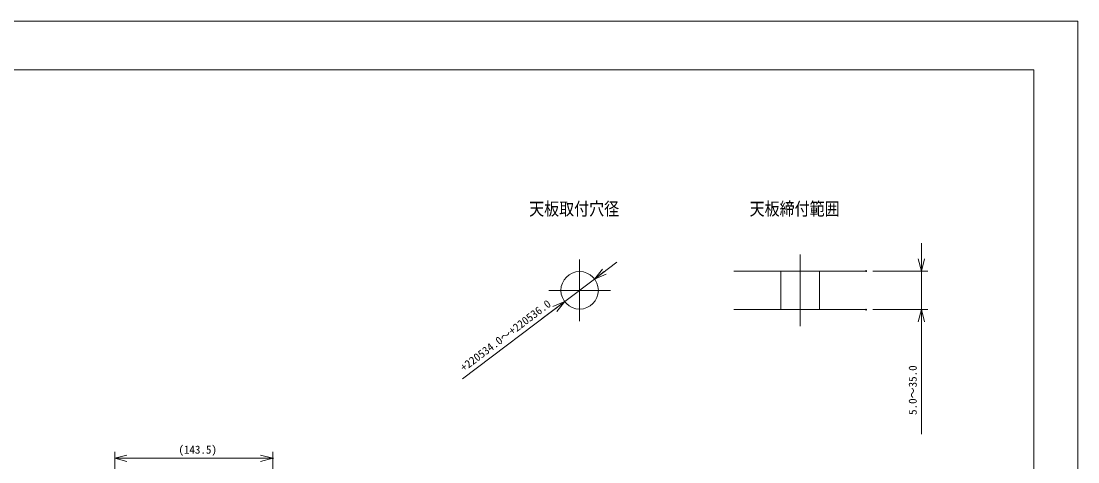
# Model space of a CAD drawing. Units: millimetres on the paper. Extents: x -210 to 210, y -148 to 148.
# Drawn here: x -29.7 to 210, y 48.6 to 148.5 of the extents above; entities that cross this region are included whole.
import ezdxf
from ezdxf.enums import TextEntityAlignment as Align

# ---------------------------------------------------------------- set-up
doc = ezdxf.new("R2010")
doc.units = ezdxf.units.MM
doc.header["$PDMODE"] = 32
doc.header["$PDSIZE"] = 0.2
doc.linetypes.add('USER1', pattern=[50.8, 31.75, -6.35, 6.35, -6.35])
for name, color, linetype, lineweight in [('0-0_0', 7, 'Continuous', 15), ('0-1_DEFPOINTS', 7, 'Continuous', 15), ('0-2_CLASS1', 7, 'Continuous', 15), ('0-4_1_4', 3, 'Continuous', 18)]:
    doc.layers.add(name, color=color, linetype=linetype, lineweight=lineweight)
doc.styles.add('ＭＳ ゴシック', font='')
doc.styles.get('ＭＳ ゴシック').set_extended_font_data('MS Gothic')

# ---------------------------------------------------------------- blocks, each defined once
blk = doc.blocks.new('_OPEN30')
at = {"layer": '0-0_0'}
blk.add_line((0, 0), (-1, 0), dxfattribs=at)
blk.add_lwpolyline([(-1, 0.2679), (0, 0), (-1, -0.2679)], dxfattribs=at)
blk = doc.blocks.new('D4')
at = {"layer": '0-0_0'}
for p, q in [((174.505, 91.875), (174.505, 98.225)), ((163.5, 91.875), (176.005, 91.875)), ((163.5, 83.125), (176.005, 83.125)), ((174.505, 83.125), (174.505, 76.775))]:
    blk.add_line(p, q, dxfattribs=at)
blk.add_lwpolyline([(174.505, 91.875), (174.505, 83.125), (174.505, 54.899)], dxfattribs=at)
at = {"layer": '0-1_DEFPOINTS'}
for p in [(162, 91.875), (162, 83.125), (174.505, 83.125)]:
    blk.add_point(p, dxfattribs=at)
at = {"layer": '0-0_0', "xscale": 2.77, "yscale": 2.77}
for p, rotation in [((174.505, 91.875), 270), ((174.505, 83.125), 90)]:
    blk.add_blockref('_OPEN30', p, dxfattribs=dict(at, rotation=rotation))
at = {"layer": '0-0_0', "style": 'ＭＳ ゴシック'}
blk.add_text('5.0～35.0', height=1.833, rotation=90, dxfattribs=at).set_placement((174.005, 59.274), align=Align.BOTTOM_LEFT)
blk = doc.blocks.new('D5')
at = {"layer": '0-0_0'}
for p, q in [((100.39, 90.063), (105.456, 93.892)), ((93.61, 84.937), (100.39, 90.063))]:
    blk.add_line(p, q, dxfattribs=at)
blk.add_lwpolyline([(70.44, 67.42), (93.61, 84.937), (88.544, 81.108)], dxfattribs=at)
at = {"layer": '0-1_DEFPOINTS'}
for p in [(100.39, 90.063), (93.61, 84.937)]:
    blk.add_point(p, dxfattribs=at)
at = {"layer": '0-0_0', "xscale": 2.77, "yscale": 2.77}
for p, rotation in [((100.39, 90.063), 217.08955), ((93.61, 84.937), 37.08955)]:
    blk.add_blockref('_OPEN30', p, dxfattribs=dict(at, rotation=rotation))
at = {"layer": '0-0_0', "style": 'ＭＳ ゴシック'}
blk.add_text('+220534.0～+220536.0', height=1.833, rotation=37.09, dxfattribs=at).set_placement((71.135, 68.573), align=Align.BOTTOM_LEFT)
blk = doc.blocks.new('D14')
at = {"layer": '0-0_0'}
for p, q in [((-8.422, 10.195), (-8.422, 50.936)), ((27.428, 35.231), (27.428, 50.936)), ((-8.422, 49.436), (27.428, 49.436))]:
    blk.add_line(p, q, dxfattribs=at)
at = {"layer": '0-1_DEFPOINTS'}
for p in [(27.428, 49.436), (27.428, 33.731), (-8.422, 8.695)]:
    blk.add_point(p, dxfattribs=at)
at = {"layer": '0-0_0', "xscale": 2.77, "yscale": 2.77, "rotation": 180}
blk.add_blockref('_OPEN30', (-8.422, 49.436), dxfattribs=at)
at = {"layer": '0-0_0', "xscale": 2.77, "yscale": 2.77}
blk.add_blockref('_OPEN30', (27.428, 49.436), dxfattribs=at)
at = {"layer": '0-0_0', "style": 'ＭＳ ゴシック'}
blk.add_text('(143.5)', height=1.833, dxfattribs=at).set_placement((6.016, 49.936), align=Align.BOTTOM_LEFT)

msp = doc.modelspace()

# ---------------------------------------------------------------- linework, layer by layer
at = {"layer": '0-1_DEFPOINTS'}
for p in [(-210, 148.5), (210, -148.5)]:
    msp.add_line(p, (210, 148.5), dxfattribs=at)
at = {"layer": '0-2_CLASS1'}
for p in [(-195, 137.5), (200, -138.5)]:
    msp.add_line(p, (200, 137.5), dxfattribs=at)
at = {"layer": '0-4_1_4', "color": 7, "linetype": 'USER1', "lineweight": 15}
for p, q in [((97, 94.5), (97, 80.5)), ((147, 95.625), (147, 79.375)), ((104, 87.5), (90, 87.5))]:
    msp.add_line(p, q, dxfattribs=at)
at = {"layer": '0-4_1_4'}
for p, q in [((132, 91.875), (162, 91.875)), ((142.625, 91.875), (142.625, 83.125)), ((151.375, 91.875), (151.375, 83.125)), ((132, 83.125), (162, 83.125))]:
    msp.add_line(p, q, dxfattribs=at)
msp.add_circle((97, 87.5), 4.25, dxfattribs=at)

# ---------------------------------------------------------------- block references
for name in ['D4', 'D5', 'D14']:
    msp.add_blockref(name, (0, 0), dxfattribs=at)

# ---------------------------------------------------------------- texts
at = {"layer": '0-4_1_4', "color": 7, "style": 'ＭＳ ゴシック', "width": 0.85}
for s, p in [('天板取付穴径', (85.556, 103.625)), ('天板締付範囲', (135.556, 103.625))]:
    msp.add_text(s, height=2.933, dxfattribs=at).set_placement(p, align=Align.BOTTOM_LEFT)

doc.saveas('drawing.dxf')
